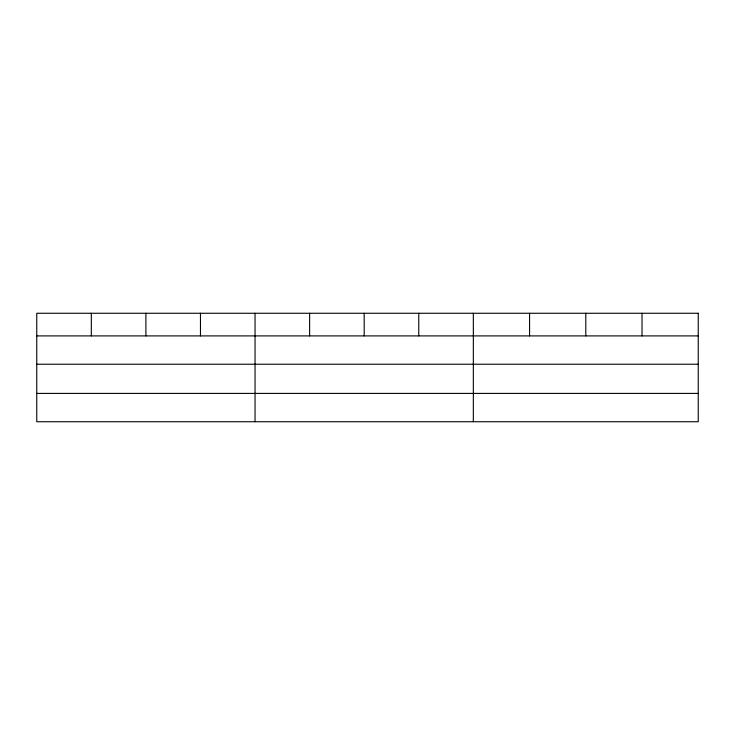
<?xml version="1.0" encoding="UTF-8"?>
<svg xmlns="http://www.w3.org/2000/svg" width="735" height="735" viewBox="0 0 735 735"><rect width="100%" height="100%" fill="white"/><g stroke="black" fill="none" stroke-linecap="round" stroke-linejoin="round"><path stroke-width="1.1" d="M36.75 335.904L698.25 335.904M36.75 364.229L698.25 364.229M36.75 393.409L698.25 393.409M642.022 313.266L642.022 335.904M585.795 313.266L585.795 335.904M529.567 313.266L529.567 335.904M473.34 313.266L473.34 421.734M418.766 313.266L418.766 335.904M364.192 313.266L364.192 335.904M309.619 313.266L309.619 335.904M255.045 313.266L255.045 421.734M200.471 313.266L200.471 335.904M145.898 313.266L145.898 335.904M91.324 313.266L91.324 335.904M698.25 313.266L36.75 313.266L36.75 421.734L698.25 421.734L698.25 313.266"/></g></svg>
